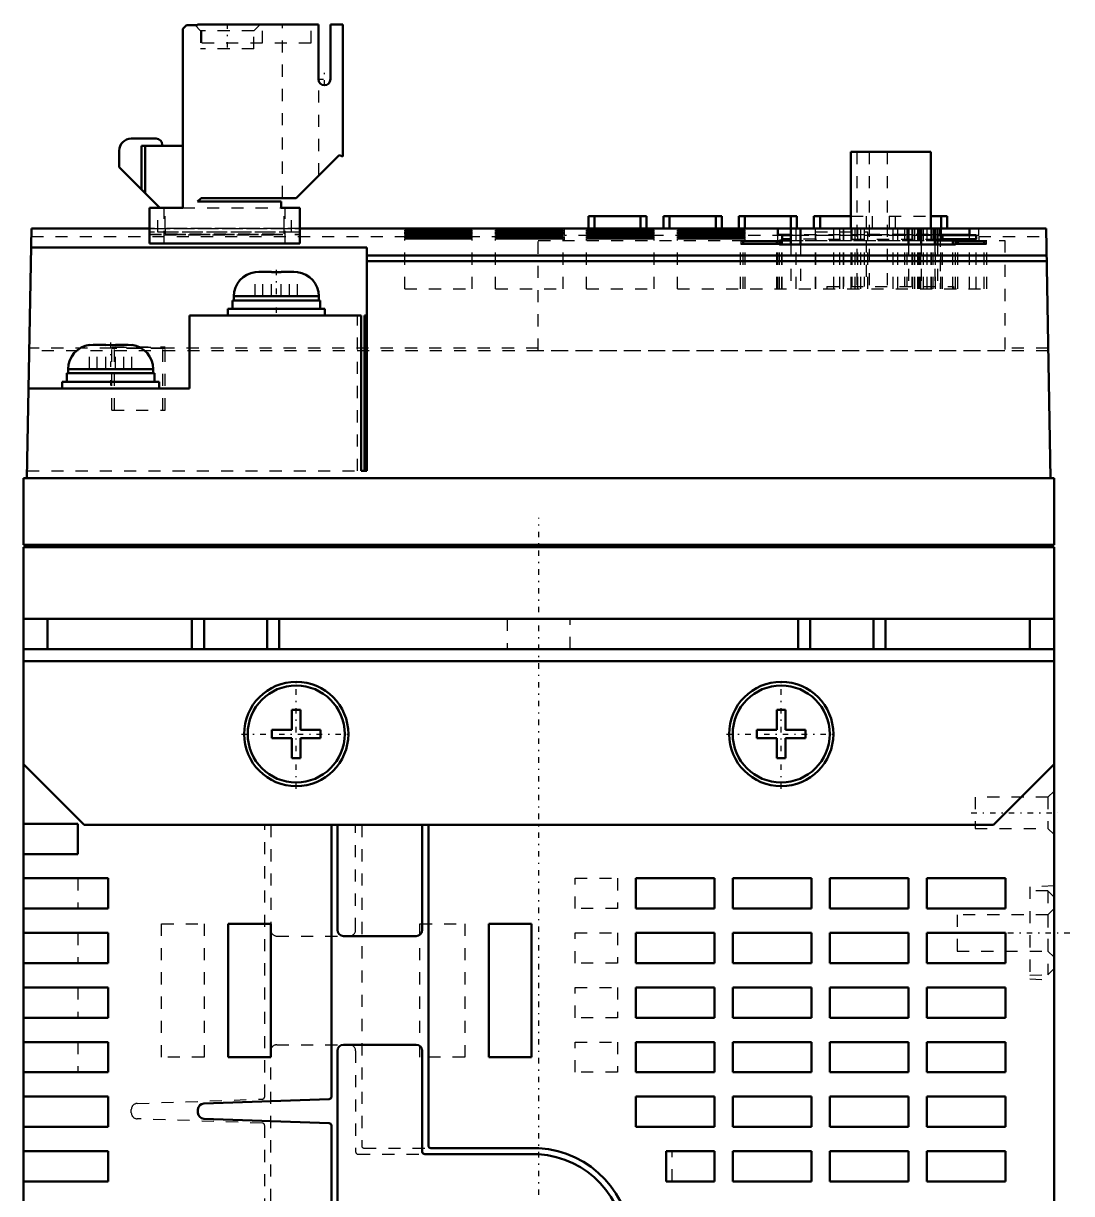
# Model space of a CAD drawing. Header units: millimetres. Extents: x 0 to 333, y 0 to 444.
# Drawn here: x 0 to 86.5, y 127.2 to 223.7 of the extents above; entities that cross this region are included whole.
import ezdxf

# ---------------------------------------------------------------- set-up
doc = ezdxf.new("R2010")
doc.units = ezdxf.units.MM
doc.linetypes.add('Center', pattern=[1.5, 0.45, -0.5, 0.05, -0.5])
doc.linetypes.add('Dashed', pattern=[2, 1, -1])
for name, color, linetype, lineweight in [('AM_4', 7, 'Continuous', 50), ('AM_6', 2, 'Continuous', 35), ('AM_7', 7, 'Center', 25), ('AM_9', 6, 'Dashed', 25)]:
    doc.layers.add(name, color=color, linetype=linetype, lineweight=lineweight)

# ---------------------------------------------------------------- blocks, each defined once
blk = doc.blocks.new('2_MEDLN83SF_5_in_MEDLN83SF_1100')
at = {"layer": 'AM_4'}
for p, q in [((13.15, 223.265), (13.45, 223.565)), ((13.15, 208.515), (13.15, 223.265)), ((13.45, 223.565), (14.35, 223.565)), ((14.35, 223.615), (24.325, 223.615)), ((14.35, 223.565), (14.35, 223.615)), ((24.325, 223.615), (24.325, 219.115)), ((25.325, 223.615), (26.35, 223.615)), ((25.325, 219.115), (25.325, 223.615)), ((26.35, 223.615), (26.35, 212.735)), ((10.95, 214.215), (8.9, 214.215)), ((13.15, 213.615), (9.75, 213.615)), ((9.75, 210.015), (9.75, 213.615)), ((10.05, 209.715), (10.05, 213.615)), ((11.45, 213.715), (11.45, 213.615)), ((7.9, 211.865), (7.9, 213.215)), ((26.05, 212.859), (22.506, 209.315)), ((26.35, 212.735), (26.05, 212.859)), ((68.25, 213.115), (68.25, 206.815)), ((68.25, 213.115), (74.85, 213.115)), ((74.85, 213.115), (74.85, 206.815)), ((7.9, 211.865), (11.25, 208.515)), ((10.4, 208.515), (13.15, 208.515)), ((10.4, 205.553), (10.4, 208.515)), ((14.65, 209.315), (14.35, 209.015)), ((14.35, 209.015), (21.25, 209.015)), ((22.506, 209.315), (14.65, 209.315)), ((21.25, 209.015), (21.25, 208.515)), ((21.25, 208.515), (22.8, 208.515)), ((22.8, 205.553), (22.8, 208.515)), ((46.6, 207.815), (46.6, 206.815)), ((46.6, 207.815), (51.4, 207.815)), ((47.1, 207.815), (47.1, 206.815)), ((50.9, 207.815), (50.9, 206.815)), ((51.4, 207.815), (51.4, 206.815)), ((52.8, 207.815), (57.6, 207.815)), ((52.8, 207.815), (52.8, 206.815)), ((53.3, 207.815), (53.3, 206.815)), ((57.1, 207.815), (57.1, 206.815)), ((57.6, 207.815), (57.6, 206.815)), ((59, 207.815), (63.8, 207.815)), ((59, 207.815), (59, 206.815)), ((59.5, 207.815), (59.5, 206.815)), ((63.3, 207.815), (63.3, 206.815)), ((63.8, 207.815), (63.8, 206.815)), ((65.2, 207.815), (68.25, 207.815)), ((65.2, 207.815), (65.2, 206.815)), ((65.7, 207.815), (65.7, 206.815)), ((74.85, 207.815), (76.2, 207.815)), ((75.7, 207.815), (75.7, 206.815)), ((76.2, 207.815), (76.2, 206.815)), ((0.296, 186.215), (0.656, 206.815)), ((10.4, 206.815), (0.656, 206.815)), ((22.8, 206.815), (84.344, 206.815)), ((31.45, 206.814), (37.02, 206.814)), ((37.02, 206.81), (31.45, 206.81)), ((31.45, 206.804), (37.02, 206.804)), ((37.02, 206.796), (31.45, 206.796)), ((31.45, 206.787), (37.02, 206.787)), ((37.02, 206.774), (31.45, 206.774)), ((31.45, 206.76), (37.02, 206.76)), ((37.02, 206.743), (31.45, 206.743)), ((31.45, 206.726), (37.02, 206.726)), ((37.02, 206.704), (31.45, 206.704)), ((31.45, 206.682), (37.02, 206.682)), ((37.02, 206.656), (31.45, 206.656)), ((31.45, 206.63), (37.02, 206.63)), ((37.02, 206.6), (31.45, 206.6)), ((31.45, 206.57), (37.02, 206.57)), ((37.02, 206.535), (31.45, 206.535)), ((38.95, 206.814), (44.52, 206.814)), ((44.52, 206.81), (38.95, 206.81)), ((38.95, 206.804), (44.52, 206.804)), ((44.52, 206.796), (38.95, 206.796)), ((38.95, 206.787), (44.52, 206.787)), ((44.52, 206.774), (38.95, 206.774)), ((38.95, 206.76), (44.52, 206.76)), ((44.52, 206.743), (38.95, 206.743)), ((38.95, 206.726), (44.52, 206.726)), ((44.52, 206.704), (38.95, 206.704)), ((38.95, 206.682), (44.52, 206.682)), ((44.52, 206.656), (38.95, 206.656)), ((38.95, 206.63), (44.52, 206.63)), ((44.52, 206.6), (38.95, 206.6)), ((38.95, 206.57), (44.52, 206.57)), ((44.52, 206.535), (38.95, 206.535)), ((46.45, 206.814), (52.02, 206.814)), ((52.02, 206.81), (46.45, 206.81)), ((46.45, 206.804), (52.02, 206.804)), ((52.02, 206.796), (46.45, 206.796)), ((46.45, 206.787), (52.02, 206.787)), ((52.02, 206.774), (46.45, 206.774)), ((46.45, 206.76), (52.02, 206.76)), ((52.02, 206.743), (46.45, 206.743)), ((46.45, 206.726), (52.02, 206.726)), ((52.02, 206.704), (46.45, 206.704)), ((46.45, 206.682), (52.02, 206.682)), ((52.02, 206.656), (46.45, 206.656)), ((46.45, 206.63), (52.02, 206.63)), ((52.02, 206.6), (46.45, 206.6)), ((46.45, 206.57), (52.02, 206.57)), ((52.02, 206.535), (46.45, 206.535)), ((53.95, 206.814), (59.52, 206.814)), ((59.52, 206.81), (53.95, 206.81)), ((53.95, 206.804), (59.52, 206.804)), ((59.52, 206.796), (53.95, 206.796)), ((53.95, 206.787), (59.52, 206.787)), ((59.52, 206.774), (53.95, 206.774)), ((53.95, 206.76), (59.52, 206.76)), ((59.52, 206.743), (53.95, 206.743)), ((53.95, 206.726), (59.52, 206.726)), ((59.52, 206.704), (53.95, 206.704)), ((53.95, 206.682), (59.52, 206.682)), ((59.52, 206.656), (53.95, 206.656)), ((53.95, 206.63), (59.52, 206.63)), ((59.52, 206.6), (53.95, 206.6)), ((53.95, 206.57), (59.52, 206.57)), ((59.52, 206.535), (53.95, 206.535)), ((62.216, 206.293), (62.216, 206.815)), ((62.216, 206.792), (63.3, 206.792)), ((63.3, 206.815), (63.3, 205.484)), ((64.1, 206.815), (64.1, 205.484)), ((73, 206.815), (73, 205.484)), ((74.054, 206.815), (74.054, 205.484)), ((75.165, 206.815), (75.165, 205.484)), ((75.4, 206.815), (75.4, 205.484)), ((75.6, 206.815), (75.6, 206.293)), ((75.667, 206.293), (75.667, 206.792)), ((75.667, 206.792), (78.016, 206.792)), ((78.016, 206.815), (78.016, 206.293)), ((84.344, 206.815), (84.704, 186.215)), ((22.8, 205.553), (10.4, 205.553)), ((31.45, 206.501), (37.02, 206.501)), ((37.02, 206.461), (31.45, 206.461)), ((31.45, 206.423), (37.02, 206.423)), ((37.02, 206.379), (31.45, 206.379)), ((31.45, 206.337), (37.02, 206.337)), ((37.02, 206.289), (31.45, 206.289)), ((31.45, 206.243), (37.02, 206.243)), ((37.02, 206.19), (31.45, 206.19)), ((31.45, 206.139), (37.02, 206.139)), ((37.02, 206.082), (31.45, 206.082)), ((31.45, 206.028), (37.02, 206.028)), ((37.02, 205.966), (31.45, 205.966)), ((38.95, 206.501), (44.52, 206.501)), ((44.52, 206.461), (38.95, 206.461)), ((38.95, 206.423), (44.52, 206.423)), ((44.52, 206.379), (38.95, 206.379)), ((38.95, 206.337), (44.52, 206.337)), ((44.52, 206.289), (38.95, 206.289)), ((38.95, 206.243), (44.52, 206.243)), ((44.52, 206.19), (38.95, 206.19)), ((38.95, 206.139), (44.52, 206.139)), ((44.52, 206.082), (38.95, 206.082)), ((38.95, 206.028), (44.52, 206.028)), ((44.52, 205.966), (38.95, 205.966)), ((46.45, 206.501), (52.02, 206.501)), ((52.02, 206.461), (46.45, 206.461)), ((46.45, 206.423), (52.02, 206.423)), ((52.02, 206.379), (46.45, 206.379)), ((46.45, 206.337), (52.02, 206.337)), ((52.02, 206.289), (46.45, 206.289)), ((46.45, 206.243), (52.02, 206.243)), ((52.02, 206.19), (46.45, 206.19)), ((46.45, 206.139), (52.02, 206.139)), ((52.02, 206.082), (46.45, 206.082)), ((46.45, 206.028), (52.02, 206.028)), ((52.02, 205.966), (46.45, 205.966)), ((53.95, 206.501), (59.52, 206.501)), ((59.52, 206.461), (53.95, 206.461)), ((53.95, 206.423), (59.52, 206.423)), ((59.52, 206.379), (53.95, 206.379)), ((53.95, 206.337), (59.52, 206.337)), ((59.52, 206.289), (53.95, 206.289)), ((53.95, 206.243), (59.52, 206.243)), ((59.52, 206.19), (53.95, 206.19)), ((53.95, 206.139), (59.52, 206.139)), ((59.52, 206.082), (53.95, 206.082)), ((53.95, 206.028), (59.52, 206.028)), ((59.52, 205.966), (53.95, 205.966)), ((59.35, 205.549), (59.35, 205.76)), ((59.35, 205.76), (62.15, 205.76)), ((62.15, 205.549), (59.35, 205.549)), ((62.15, 205.549), (62.15, 205.76)), ((63.3, 206.293), (62.216, 206.293)), ((62.35, 205.542), (62.35, 205.767)), ((62.55, 205.484), (62.55, 205.818)), ((62.55, 205.818), (63.3, 205.818)), ((62.57, 205.909), (62.57, 206.244)), ((62.57, 206.244), (63.3, 206.244)), ((63.3, 205.909), (62.57, 205.909)), ((78.016, 206.293), (75.4, 206.293)), ((75.4, 206.265), (75.795, 206.265)), ((75.795, 205.882), (75.4, 205.882)), ((75.4, 205.818), (76.663, 205.818)), ((75.6, 206.321), (75.667, 206.321)), ((75.795, 205.909), (75.795, 206.244)), ((75.795, 206.244), (78.57, 206.244)), ((78.57, 205.909), (75.795, 205.909)), ((76.663, 205.484), (76.663, 205.818)), ((76.863, 205.542), (76.863, 205.767)), ((77.063, 205.549), (77.063, 205.76)), ((77.063, 205.76), (79.25, 205.76)), ((79.25, 205.549), (77.063, 205.549)), ((78.57, 206.244), (78.57, 205.909)), ((79.25, 205.549), (79.25, 205.76)), ((0.628, 205.235), (28.323, 205.235)), ((28.323, 205.235), (28.323, 186.815)), ((84.383, 204.587), (28.323, 204.587)), ((76.663, 205.484), (62.55, 205.484)), ((84.392, 204.097), (28.323, 204.097)), ((19.11, 203.193), (19.414, 203.215)), ((20.46, 203.215), (19.414, 203.215)), ((22.306, 203.215), (21.26, 203.215)), ((22.306, 203.215), (22.61, 203.193)), ((17.24, 200.865), (17.24, 200.165)), ((24.48, 200.865), (17.24, 200.865)), ((17.36, 201.215), (17.36, 200.865)), ((24.36, 201.215), (17.36, 201.215)), ((24.36, 200.865), (24.36, 201.215)), ((24.48, 200.165), (24.48, 200.865)), ((16.86, 200.165), (16.86, 199.615)), ((24.86, 200.165), (16.86, 200.165)), ((24.86, 199.615), (24.86, 200.165)), ((13.71, 199.615), (27.861, 199.615)), ((13.71, 193.615), (13.71, 199.615)), ((27.861, 186.815), (27.861, 199.615)), ((28.123, 199.615), (28.323, 199.615)), ((28.123, 186.815), (28.123, 199.615)), ((5.446, 197.193), (5.75, 197.215)), ((6.796, 197.215), (5.75, 197.215)), ((8.642, 197.215), (7.596, 197.215)), ((8.642, 197.215), (8.946, 197.193)), ((3.696, 195.215), (3.696, 194.865)), ((10.696, 195.215), (3.696, 195.215)), ((10.696, 194.865), (10.696, 195.215)), ((3.196, 194.165), (3.196, 193.615)), ((11.196, 194.165), (3.196, 194.165)), ((3.576, 194.865), (3.576, 194.165)), ((10.816, 194.865), (3.576, 194.865)), ((10.816, 194.165), (10.816, 194.865)), ((11.196, 193.615), (11.196, 194.165)), ((0.425, 193.615), (13.71, 193.615)), ((27.861, 186.815), (28.323, 186.815)), ((0, 186.215), (0, 180.715)), ((85, 186.215), (0, 186.215)), ((85, 186.215), (85, 180.715)), ((85, 180.715), (0, 180.715)), ((0, 180.515), (0, 8.615)), ((85, 180.515), (0, 180.515)), ((1, 180.515), (1, 180.715)), ((84, 180.715), (84, 180.515)), ((85, 180.515), (85, 81.785)), ((0, 174.615), (85, 174.615)), ((2, 174.615), (2, 172.115)), ((13.9, 174.615), (13.9, 172.115)), ((14.9, 174.615), (14.9, 172.115)), ((20.1, 174.615), (20.1, 172.115)), ((21.1, 174.615), (21.1, 172.115)), ((63.9, 174.615), (63.9, 172.115)), ((64.9, 174.615), (64.9, 172.115)), ((70.1, 174.615), (70.1, 172.115)), ((71.1, 174.615), (71.1, 172.115)), ((83, 174.615), (83, 172.115)), ((85, 172.115), (0, 172.115)), ((85, 171.115), (0, 171.115)), ((22.15, 165.465), (22.15, 167.115)), ((22.15, 167.115), (22.85, 167.115)), ((22.85, 167.115), (22.85, 165.465)), ((62.15, 165.465), (62.15, 167.115)), ((62.15, 167.115), (62.85, 167.115)), ((62.85, 167.115), (62.85, 165.465)), ((20.5, 164.765), (20.5, 165.465)), ((20.5, 165.465), (22.15, 165.465)), ((22.85, 165.465), (24.5, 165.465)), ((24.5, 165.465), (24.5, 164.765)), ((60.5, 164.765), (60.5, 165.465)), ((60.5, 165.465), (62.15, 165.465)), ((62.85, 165.465), (64.5, 165.465)), ((64.5, 165.465), (64.5, 164.765)), ((22.15, 164.765), (20.5, 164.765)), ((22.15, 163.115), (22.15, 164.765)), ((24.5, 164.765), (22.85, 164.765)), ((22.85, 164.765), (22.85, 163.115)), ((62.15, 164.765), (60.5, 164.765)), ((62.15, 163.115), (62.15, 164.765)), ((64.5, 164.765), (62.85, 164.765)), ((62.85, 164.765), (62.85, 163.115)), ((22.85, 163.115), (22.15, 163.115)), ((62.85, 163.115), (62.15, 163.115)), ((0, 162.615), (5, 157.615)), ((80, 157.615), (85, 162.615)), ((0, 157.715), (4.5, 157.715)), ((4.5, 157.715), (4.5, 155.215)), ((80, 157.615), (5, 157.615)), ((25.4, 135.208), (25.4, 157.615)), ((25.9, 157.615), (25.9, 148.955)), ((32.9, 148.955), (32.9, 157.615)), ((33.4, 157.615), (33.4, 131.165)), ((4.5, 155.215), (0, 155.215)), ((0, 153.215), (7, 153.215)), ((7, 153.215), (7, 150.715)), ((50.5, 150.715), (50.5, 153.215)), ((50.5, 153.215), (57, 153.215)), ((57, 153.215), (57, 150.715)), ((58.5, 150.715), (58.5, 153.215)), ((58.5, 153.215), (65, 153.215)), ((65, 153.215), (65, 150.715)), ((66.5, 150.715), (66.5, 153.215)), ((66.5, 153.215), (73, 153.215)), ((73, 153.215), (73, 150.715)), ((74.5, 150.715), (74.5, 153.215)), ((74.5, 153.215), (81, 153.215)), ((81, 153.215), (81, 150.715)), ((7, 150.715), (0, 150.715)), ((57, 150.715), (50.5, 150.715)), ((65, 150.715), (58.5, 150.715)), ((73, 150.715), (66.5, 150.715)), ((81, 150.715), (74.5, 150.715)), ((0, 148.715), (7, 148.715)), ((7, 148.715), (7, 146.215)), ((16.9, 138.454), (16.9, 149.454)), ((16.9, 149.454), (20.4, 149.454)), ((20.4, 149.454), (20.4, 138.454)), ((38.4, 138.454), (38.4, 149.454)), ((38.4, 149.454), (41.9, 149.454)), ((41.9, 149.454), (41.9, 138.454)), ((50.5, 146.215), (50.5, 148.715)), ((50.5, 148.715), (57, 148.715)), ((57, 148.715), (57, 146.215)), ((58.5, 146.215), (58.5, 148.715)), ((58.5, 148.715), (65, 148.715)), ((65, 148.715), (65, 146.215)), ((66.5, 146.215), (66.5, 148.715)), ((66.5, 148.715), (73, 148.715)), ((73, 148.715), (73, 146.215)), ((74.5, 146.215), (74.5, 148.715)), ((74.5, 148.715), (81, 148.715)), ((81, 148.715), (81, 146.215)), ((26.4, 148.455), (32.4, 148.455)), ((7, 146.215), (0, 146.215)), ((57, 146.215), (50.5, 146.215)), ((65, 146.215), (58.5, 146.215)), ((73, 146.215), (66.5, 146.215)), ((81, 146.215), (74.5, 146.215)), ((0, 144.215), (7, 144.215)), ((7, 144.215), (7, 141.715)), ((50.5, 141.715), (50.5, 144.215)), ((50.5, 144.215), (57, 144.215)), ((57, 144.215), (57, 141.715)), ((58.5, 141.715), (58.5, 144.215)), ((58.5, 144.215), (65, 144.215)), ((65, 144.215), (65, 141.715)), ((66.5, 141.715), (66.5, 144.215)), ((66.5, 144.215), (73, 144.215)), ((73, 144.215), (73, 141.715)), ((74.5, 141.715), (74.5, 144.215)), ((74.5, 144.215), (81, 144.215)), ((81, 144.215), (81, 141.715)), ((7, 141.715), (0, 141.715)), ((57, 141.715), (50.5, 141.715)), ((65, 141.715), (58.5, 141.715)), ((73, 141.715), (66.5, 141.715)), ((81, 141.715), (74.5, 141.715)), ((0, 139.715), (7, 139.715)), ((7, 139.715), (7, 137.215)), ((25.9, 93.615), (25.9, 138.985)), ((26.4, 139.485), (32.4, 139.485)), ((32.9, 138.985), (32.9, 130.665)), ((50.5, 137.215), (50.5, 139.715)), ((50.5, 139.715), (57, 139.715)), ((57, 139.715), (57, 137.215)), ((58.5, 137.215), (58.5, 139.715)), ((58.5, 139.715), (65, 139.715)), ((65, 139.715), (65, 137.215)), ((66.5, 137.215), (66.5, 139.715)), ((66.5, 139.715), (73, 139.715)), ((73, 139.715), (73, 137.215)), ((74.5, 137.215), (74.5, 139.715)), ((74.5, 139.715), (81, 139.715)), ((81, 139.715), (81, 137.215)), ((20.4, 138.454), (16.9, 138.454)), ((41.9, 138.454), (38.4, 138.454)), ((7, 137.215), (0, 137.215)), ((57, 137.215), (50.5, 137.215)), ((65, 137.215), (58.5, 137.215)), ((73, 137.215), (66.5, 137.215)), ((81, 137.215), (74.5, 137.215)), ((0, 135.215), (7, 135.215)), ((7, 135.215), (7, 132.715)), ((50.5, 132.715), (50.5, 135.215)), ((50.5, 135.215), (57, 135.215)), ((57, 135.215), (57, 132.715)), ((58.5, 132.715), (58.5, 135.215)), ((58.5, 135.215), (65, 135.215)), ((65, 135.215), (65, 132.715)), ((66.5, 132.715), (66.5, 135.215)), ((66.5, 135.215), (73, 135.215)), ((73, 135.215), (73, 132.715)), ((74.5, 132.715), (74.5, 135.215)), ((74.5, 135.215), (81, 135.215)), ((81, 135.215), (81, 132.715)), ((14.4, 133.882), (14.4, 134.148)), ((14.883, 134.648), (25.207, 135.008)), ((25.207, 133.022), (14.883, 133.382)), ((7, 132.715), (0, 132.715)), ((25.4, 93.315), (25.4, 132.822)), ((57, 132.715), (50.5, 132.715)), ((65, 132.715), (58.5, 132.715)), ((73, 132.715), (66.5, 132.715)), ((81, 132.715), (74.5, 132.715)), ((0, 130.715), (7, 130.715)), ((7, 130.715), (7, 128.215)), ((33.1, 130.465), (42.485, 130.465)), ((33.6, 130.965), (42.5, 130.965)), ((53, 128.215), (53, 130.715)), ((53, 130.715), (57, 130.715)), ((57, 130.715), (57, 128.215)), ((58.5, 128.215), (58.5, 130.715)), ((58.5, 130.715), (65, 130.715)), ((65, 130.715), (65, 128.215)), ((66.5, 128.215), (66.5, 130.715)), ((66.5, 130.715), (73, 130.715)), ((73, 130.715), (73, 128.215)), ((74.5, 128.215), (74.5, 130.715)), ((74.5, 130.715), (81, 130.715)), ((81, 130.715), (81, 128.215)), ((7, 128.215), (0, 128.215)), ((57, 128.215), (53, 128.215)), ((65, 128.215), (58.5, 128.215)), ((73, 128.215), (66.5, 128.215)), ((81, 128.215), (74.5, 128.215))]:
    blk.add_line(p, q, dxfattribs=at)
for points in [[(59.15, 205.753), (59.161, 205.756), (59.194, 205.758), (59.244, 205.759), (59.306, 205.76), (59.35, 205.76)], [(59.35, 205.549), (59.284, 205.549), (59.225, 205.551), (59.18, 205.552), (59.155, 205.555), (59.15, 205.556)], [(62.35, 205.767), (62.339, 205.765), (62.306, 205.763), (62.256, 205.761), (62.194, 205.76), (62.15, 205.76)], [(62.15, 205.549), (62.216, 205.549), (62.275, 205.547), (62.32, 205.546), (62.345, 205.543), (62.35, 205.542)], [(62.35, 205.812), (62.361, 205.814), (62.394, 205.816), (62.444, 205.817), (62.506, 205.818), (62.55, 205.818)], [(76.663, 205.818), (76.729, 205.818), (76.788, 205.817), (76.833, 205.815), (76.858, 205.813), (76.863, 205.812)], [(77.063, 205.76), (76.997, 205.761), (76.938, 205.762), (76.893, 205.763), (76.868, 205.765), (76.863, 205.767)], [(76.863, 205.542), (76.874, 205.544), (76.907, 205.546), (76.957, 205.548), (77.019, 205.549), (77.063, 205.549)], [(79.25, 205.76), (79.316, 205.76), (79.375, 205.759), (79.42, 205.757), (79.445, 205.755), (79.45, 205.753)], [(79.45, 205.556), (79.439, 205.554), (79.406, 205.552), (79.356, 205.55), (79.294, 205.549), (79.25, 205.549)], [(62.55, 205.484), (62.484, 205.484), (62.425, 205.485), (62.38, 205.487), (62.355, 205.49), (62.35, 205.491)], [(76.863, 205.491), (76.852, 205.489), (76.819, 205.487), (76.769, 205.485), (76.707, 205.484), (76.663, 205.484)], [(20.46, 203.193), (20.86, 203.199), (21.26, 203.193)], [(6.796, 197.193), (7.196, 197.199), (7.596, 197.193)]]:
    blk.add_lwpolyline(points, dxfattribs=at)
for centre, radius in [((22.5, 165.115), 4.3), ((22.5, 165.115), 4), ((62.5, 165.115), 4.3), ((62.5, 165.115), 4)]:
    blk.add_circle(centre, radius, dxfattribs=at)
for centre, radius, start, end in [((24.825, 219.115), 0.5, 180, 0), ((8.9, 213.215), 1, 90, 180), ((10.95, 213.715), 0.5, 0, 90), ((19.36, 201.215), 2, 97.16341, 180), ((22.36, 201.215), 2, 0, 82.81689), ((5.696, 195.215), 2, 97.16341, 180), ((8.696, 195.215), 2, 0, 82.81689), ((26.4, 148.955), 0.5, 180, 270), ((32.4, 148.955), 0.5, 270, 0), ((26.4, 138.985), 0.5, 90, 180), ((32.4, 138.985), 0.5, 0, 90), ((25.2, 135.208), 0.2, 272, 0), ((14.9, 134.148), 0.5, 92, 180), ((14.9, 133.882), 0.5, 180, 268), ((25.2, 132.822), 0.2, 0, 88), ((33.1, 130.665), 0.2, 180, 270), ((33.6, 131.165), 0.2, 180, 270), ((42.006, 122.83), 7.65, 273.58859, 86.41141), ((42.006, 122.83), 8.15, 273.47673, 86.52327)]:
    blk.add_arc(centre, radius, start, end, dxfattribs=at)
at = {"layer": 'AM_7'}
for p, q in [((16.818, 223.715), (16.818, 221.515)), ((24.3, 219.115), (25.35, 219.115)), ((24.825, 218.59), (24.825, 219.64)), ((20.86, 203.395), (20.86, 199.435)), ((7.196, 197.395), (7.196, 193.435)), ((42.5, 0), (42.5, 182.93)), ((22.5, 160.6), (22.5, 169.63)), ((62.5, 160.6), (62.5, 169.63)), ((17.985, 165.115), (27.015, 165.115)), ((57.985, 165.115), (67.015, 165.115)), ((78.175, 158.615), (85.325, 158.615)), ((76.55, 148.715), (86.45, 148.715))]:
    blk.add_line(p, q, dxfattribs=at)
at = {"layer": 'AM_9'}
for p, q in [((14.168, 223.565), (14.618, 223.115)), ((14.618, 223.115), (14.618, 221.615)), ((19.018, 223.115), (14.618, 223.115)), ((14.725, 222.115), (14.725, 223.615)), ((19.018, 223.115), (19.518, 223.615)), ((19.018, 221.615), (19.018, 223.115)), ((19.725, 222.115), (19.725, 223.615)), ((21.375, 209.315), (21.375, 223.615)), ((23.725, 222.115), (23.725, 223.615)), ((14.725, 222.115), (23.725, 222.115)), ((19.018, 221.615), (14.618, 221.615)), ((24.375, 211.184), (24.375, 218.897)), ((68.75, 213.115), (68.75, 201.815)), ((69.75, 213.115), (69.75, 201.815)), ((71.25, 213.115), (71.25, 201.815)), ((11.1, 206.5), (11.1, 208.515)), ((11.6, 205.596), (11.6, 208.515)), ((11.7, 206.815), (11.7, 208.515)), ((13.15, 208.515), (21.25, 208.515)), ((21.5, 206.815), (21.5, 208.515)), ((21.6, 205.596), (21.6, 208.515)), ((22.1, 206.5), (22.1, 208.515)), ((68.25, 207.815), (70, 207.815)), ((69.5, 207.815), (69.5, 202.015)), ((70, 207.815), (70, 206.815)), ((71.4, 207.815), (74.85, 207.815)), ((71.4, 207.815), (71.4, 206.815)), ((71.9, 207.815), (71.9, 206.815)), ((22.8, 206.815), (10.4, 206.815)), ((22.8, 206.815), (10.4, 206.815)), ((10.4, 206.814), (22.8, 206.814)), ((11.1, 206.813), (22.1, 206.813)), ((11.7, 206.813), (11.7, 206.362)), ((21.5, 206.813), (11.7, 206.813)), ((21.5, 206.362), (21.5, 206.813)), ((31.45, 206.814), (31.45, 206.815)), ((31.45, 206.814), (37.02, 206.814)), ((37.02, 206.812), (31.45, 206.812)), ((31.45, 206.804), (31.45, 206.81)), ((31.45, 206.806), (37.02, 206.806)), ((37.02, 206.8), (31.45, 206.8)), ((31.45, 206.787), (31.45, 206.796)), ((31.45, 206.79), (37.02, 206.79)), ((37.02, 206.779), (31.45, 206.779)), ((31.45, 206.76), (31.45, 206.774)), ((31.45, 206.765), (37.02, 206.765)), ((37.02, 206.75), (31.45, 206.75)), ((31.45, 206.726), (31.45, 206.743)), ((31.45, 206.731), (37.02, 206.731)), ((37.02, 206.712), (31.45, 206.712)), ((31.45, 206.682), (31.45, 206.704)), ((31.45, 206.689), (37.02, 206.689)), ((37.02, 206.666), (31.45, 206.666)), ((31.45, 206.63), (31.45, 206.656)), ((31.45, 206.638), (37.02, 206.638)), ((37.02, 206.611), (31.45, 206.611)), ((31.45, 206.57), (31.45, 206.6)), ((31.45, 206.579), (37.02, 206.579)), ((37.02, 206.548), (31.45, 206.548)), ((31.45, 206.501), (31.45, 206.535)), ((31.45, 206.511), (37.02, 206.511)), ((37.02, 206.814), (37.02, 206.815)), ((37.02, 206.804), (37.02, 206.81)), ((37.02, 206.787), (37.02, 206.796)), ((37.02, 206.76), (37.02, 206.774)), ((37.02, 206.726), (37.02, 206.743)), ((37.02, 206.682), (37.02, 206.704)), ((37.02, 206.63), (37.02, 206.656)), ((37.02, 206.57), (37.02, 206.6)), ((37.02, 206.501), (37.02, 206.535)), ((38.95, 206.814), (38.95, 206.815)), ((38.95, 206.814), (44.52, 206.814)), ((44.52, 206.812), (38.95, 206.812)), ((38.95, 206.804), (38.95, 206.81)), ((38.95, 206.806), (44.52, 206.806)), ((44.52, 206.8), (38.95, 206.8)), ((38.95, 206.787), (38.95, 206.796)), ((38.95, 206.79), (44.52, 206.79)), ((44.52, 206.779), (38.95, 206.779)), ((38.95, 206.76), (38.95, 206.774)), ((38.95, 206.765), (44.52, 206.765)), ((44.52, 206.75), (38.95, 206.75)), ((38.95, 206.726), (38.95, 206.743)), ((38.95, 206.731), (44.52, 206.731)), ((44.52, 206.712), (38.95, 206.712)), ((38.95, 206.682), (38.95, 206.704)), ((38.95, 206.689), (44.52, 206.689)), ((44.52, 206.666), (38.95, 206.666)), ((38.95, 206.63), (38.95, 206.656)), ((38.95, 206.638), (44.52, 206.638)), ((44.52, 206.611), (38.95, 206.611)), ((38.95, 206.57), (38.95, 206.6)), ((38.95, 206.579), (44.52, 206.579)), ((44.52, 206.548), (38.95, 206.548)), ((38.95, 206.501), (38.95, 206.535)), ((38.95, 206.511), (44.52, 206.511)), ((44.52, 206.814), (44.52, 206.815)), ((44.52, 206.804), (44.52, 206.81)), ((44.52, 206.787), (44.52, 206.796)), ((44.52, 206.76), (44.52, 206.774)), ((44.52, 206.726), (44.52, 206.743)), ((44.52, 206.682), (44.52, 206.704)), ((44.52, 206.63), (44.52, 206.656)), ((44.52, 206.57), (44.52, 206.6)), ((44.52, 206.501), (44.52, 206.535)), ((44.615, 206.215), (44.615, 206.815)), ((46.45, 206.814), (46.45, 206.815)), ((46.45, 206.814), (52.02, 206.814)), ((52.02, 206.812), (46.45, 206.812)), ((46.45, 206.804), (46.45, 206.81)), ((46.45, 206.806), (52.02, 206.806)), ((52.02, 206.8), (46.45, 206.8)), ((46.45, 206.787), (46.45, 206.796)), ((46.45, 206.79), (52.02, 206.79)), ((52.02, 206.779), (46.45, 206.779)), ((46.45, 206.76), (46.45, 206.774)), ((46.45, 206.765), (52.02, 206.765)), ((52.02, 206.75), (46.45, 206.75)), ((46.45, 206.726), (46.45, 206.743)), ((46.45, 206.731), (52.02, 206.731)), ((52.02, 206.712), (46.45, 206.712)), ((46.45, 206.682), (46.45, 206.704)), ((46.45, 206.689), (52.02, 206.689)), ((52.02, 206.666), (46.45, 206.666)), ((46.45, 206.63), (46.45, 206.656)), ((46.45, 206.638), (52.02, 206.638)), ((52.02, 206.611), (46.45, 206.611)), ((46.45, 206.57), (46.45, 206.6)), ((46.45, 206.579), (52.02, 206.579)), ((52.02, 206.548), (46.45, 206.548)), ((46.45, 206.501), (46.45, 206.535)), ((46.45, 206.511), (52.02, 206.511)), ((52.02, 206.814), (52.02, 206.815)), ((52.02, 206.804), (52.02, 206.81)), ((52.02, 206.787), (52.02, 206.796)), ((52.02, 206.76), (52.02, 206.774)), ((52.02, 206.726), (52.02, 206.743)), ((52.02, 206.682), (52.02, 206.704)), ((52.02, 206.63), (52.02, 206.656)), ((52.02, 206.57), (52.02, 206.6)), ((52.02, 206.501), (52.02, 206.535)), ((53.95, 206.814), (53.95, 206.815)), ((53.95, 206.814), (59.52, 206.814)), ((59.52, 206.812), (53.95, 206.812)), ((53.95, 206.804), (53.95, 206.81)), ((53.95, 206.806), (59.52, 206.806)), ((59.52, 206.8), (53.95, 206.8)), ((53.95, 206.787), (53.95, 206.796)), ((53.95, 206.79), (59.52, 206.79)), ((59.52, 206.779), (53.95, 206.779)), ((53.95, 206.76), (53.95, 206.774)), ((53.95, 206.765), (59.52, 206.765)), ((59.52, 206.75), (53.95, 206.75)), ((53.95, 206.726), (53.95, 206.743)), ((53.95, 206.731), (59.52, 206.731)), ((59.52, 206.712), (53.95, 206.712)), ((53.95, 206.682), (53.95, 206.704)), ((53.95, 206.689), (59.52, 206.689)), ((59.52, 206.666), (53.95, 206.666)), ((53.95, 206.63), (53.95, 206.656)), ((53.95, 206.638), (59.52, 206.638)), ((59.52, 206.611), (53.95, 206.611)), ((53.95, 206.57), (53.95, 206.6)), ((53.95, 206.579), (59.52, 206.579)), ((59.52, 206.548), (53.95, 206.548)), ((53.95, 206.501), (53.95, 206.535)), ((53.95, 206.511), (59.52, 206.511)), ((59.52, 206.814), (59.52, 206.815)), ((59.52, 206.804), (59.52, 206.81)), ((59.52, 206.787), (59.52, 206.796)), ((59.52, 206.76), (59.52, 206.774)), ((59.52, 206.726), (59.52, 206.743)), ((59.52, 206.682), (59.52, 206.704)), ((59.52, 206.63), (59.52, 206.656)), ((59.52, 206.57), (59.52, 206.6)), ((59.52, 206.501), (59.52, 206.535)), ((63.3, 206.792), (65.316, 206.792)), ((63.7, 206.815), (63.7, 201.815)), ((65.316, 201.815), (65.316, 206.792)), ((65.316, 206.53), (69.638, 206.53)), ((66.8, 206.815), (66.8, 201.815)), ((67.3, 206.815), (67.3, 201.815)), ((67.6, 206.815), (67.6, 201.815)), ((67.65, 206.815), (67.65, 202.015)), ((68.25, 206.815), (68.25, 201.815)), ((68.338, 206.815), (68.338, 202.015)), ((68.574, 206.815), (68.574, 201.815)), ((68.8, 206.815), (68.8, 201.815)), ((69.05, 206.815), (69.05, 201.815)), ((69.345, 206.815), (69.345, 202.015)), ((69.638, 201.815), (69.638, 206.53)), ((71.7, 206.815), (71.7, 201.815)), ((72.1, 206.815), (72.1, 201.815)), ((72.669, 206.815), (72.669, 202.015)), ((72.86, 206.815), (72.86, 202.015)), ((73.262, 206.815), (73.262, 202.015)), ((73.32, 206.815), (73.32, 201.815)), ((73.485, 206.815), (73.485, 201.815)), ((73.5, 206.815), (73.5, 201.815)), ((73.753, 206.815), (73.753, 201.815)), ((73.835, 206.815), (73.835, 201.815)), ((73.9, 206.815), (73.9, 201.815)), ((73.95, 206.815), (73.95, 202.015)), ((74, 206.815), (74, 201.815)), ((74.2, 206.815), (74.2, 201.815)), ((74.5, 206.815), (74.5, 201.815)), ((74.85, 206.815), (74.85, 201.815)), ((74.864, 206.815), (74.864, 201.815)), ((75, 206.815), (75, 201.815)), ((75.2, 206.815), (75.2, 201.815)), ((78.787, 206.215), (78.787, 206.815)), ((0.644, 206.143), (44.615, 206.143)), ((22.8, 206.487), (10.4, 206.487)), ((10.4, 206.333), (22.8, 206.333)), ((10.4, 206.311), (22.8, 206.311)), ((22.1, 206.5), (11.1, 206.5)), ((11.6, 206.283), (21.6, 206.283)), ((21.6, 205.596), (11.6, 205.596)), ((11.7, 206.362), (21.5, 206.362)), ((37.02, 206.476), (31.45, 206.476)), ((31.45, 206.423), (31.45, 206.461)), ((31.45, 206.435), (37.02, 206.435)), ((37.02, 206.396), (31.45, 206.396)), ((31.45, 206.337), (31.45, 206.379)), ((31.45, 206.35), (37.02, 206.35)), ((31.45, 206.243), (31.45, 206.289)), ((31.45, 206.139), (31.45, 206.19)), ((31.45, 206.028), (31.45, 206.082)), ((31.45, 201.815), (31.45, 205.966)), ((37.02, 206.423), (37.02, 206.461)), ((37.02, 206.337), (37.02, 206.379)), ((37.02, 206.243), (37.02, 206.289)), ((37.02, 206.139), (37.02, 206.19)), ((37.02, 206.028), (37.02, 206.082)), ((37.02, 201.815), (37.02, 205.966)), ((44.52, 206.476), (38.95, 206.476)), ((38.95, 206.423), (38.95, 206.461)), ((38.95, 206.435), (44.52, 206.435)), ((44.52, 206.396), (38.95, 206.396)), ((38.95, 206.337), (38.95, 206.379)), ((38.95, 206.35), (44.52, 206.35)), ((38.95, 206.243), (38.95, 206.289)), ((38.95, 206.139), (38.95, 206.19)), ((38.95, 206.028), (38.95, 206.082)), ((38.95, 201.815), (38.95, 205.966)), ((42.463, 196.725), (42.463, 205.815)), ((42.463, 205.815), (80.935, 205.815)), ((44.52, 206.423), (44.52, 206.461)), ((44.52, 206.337), (44.52, 206.379)), ((44.52, 206.243), (44.52, 206.289)), ((44.52, 206.139), (44.52, 206.19)), ((44.52, 206.028), (44.52, 206.082)), ((44.52, 201.815), (44.52, 205.966)), ((78.787, 206.215), (44.615, 206.215)), ((44.615, 205.815), (44.615, 206.143)), ((46.45, 206.423), (46.45, 206.461)), ((46.45, 206.337), (46.45, 206.379)), ((46.45, 206.243), (46.45, 206.289)), ((46.45, 206.139), (46.45, 206.19)), ((46.45, 206.028), (46.45, 206.082)), ((46.45, 201.815), (46.45, 205.966)), ((52.02, 206.423), (52.02, 206.461)), ((52.02, 206.337), (52.02, 206.379)), ((52.02, 206.243), (52.02, 206.289)), ((52.02, 206.139), (52.02, 206.19)), ((52.02, 206.028), (52.02, 206.082)), ((52.02, 201.815), (52.02, 205.966)), ((53.95, 206.423), (53.95, 206.461)), ((53.95, 206.337), (53.95, 206.379)), ((53.95, 206.243), (53.95, 206.289)), ((53.95, 206.139), (53.95, 206.19)), ((53.95, 206.028), (53.95, 206.082)), ((53.95, 201.815), (53.95, 205.966)), ((59.15, 201.815), (59.15, 205.556)), ((59.35, 201.815), (59.35, 205.549)), ((59.52, 206.423), (59.52, 206.461)), ((59.52, 206.337), (59.52, 206.379)), ((59.52, 206.243), (59.52, 206.289)), ((59.52, 206.139), (59.52, 206.19)), ((59.52, 206.028), (59.52, 206.082)), ((59.52, 201.815), (59.52, 205.966)), ((62.15, 201.815), (62.15, 205.549)), ((62.216, 201.815), (62.216, 206.293)), ((62.57, 201.815), (62.57, 205.909)), ((75.4, 206.293), (63.3, 206.293)), ((63.3, 206.244), (65.345, 206.244)), ((65.345, 205.909), (63.3, 205.909)), ((63.3, 205.818), (75.4, 205.818)), ((65.345, 206.265), (75.4, 206.265)), ((65.345, 205.909), (65.345, 206.244)), ((65.345, 201.815), (65.345, 205.882)), ((75.4, 205.882), (65.345, 205.882)), ((69.638, 206.321), (75.6, 206.321)), ((75.6, 206.293), (75.6, 201.815)), ((75.667, 201.815), (75.667, 206.293)), ((75.795, 201.815), (75.795, 205.882)), ((77.063, 201.815), (77.063, 205.549)), ((78.016, 201.815), (78.016, 206.293)), ((78.57, 201.815), (78.57, 205.909)), ((78.787, 206.143), (78.787, 205.815)), ((78.787, 206.143), (84.356, 206.143)), ((79.25, 201.815), (79.25, 205.549)), ((79.45, 201.815), (79.45, 205.556)), ((80.935, 205.815), (80.935, 196.725)), ((62.35, 201.815), (62.35, 205.491)), ((62.55, 201.815), (62.55, 205.484)), ((63.3, 205.484), (63.3, 201.815)), ((64.1, 205.484), (64.1, 201.815)), ((73, 205.484), (73, 201.815)), ((74.054, 205.484), (74.054, 201.815)), ((75.165, 205.484), (75.165, 201.815)), ((75.4, 205.484), (75.4, 201.815)), ((76.663, 201.815), (76.663, 205.484)), ((76.863, 201.815), (76.863, 205.491)), ((19.11, 201.215), (19.11, 203.193)), ((19.76, 201.215), (19.76, 203.215)), ((20.46, 201.215), (20.46, 203.193)), ((21.26, 201.215), (21.26, 203.193)), ((21.96, 201.215), (21.96, 203.215)), ((22.61, 201.215), (22.61, 203.193)), ((31.45, 201.815), (37.02, 201.815)), ((38.95, 201.815), (44.52, 201.815)), ((46.45, 201.815), (52.02, 201.815)), ((53.95, 201.815), (79.45, 201.815)), ((66.25, 202.015), (76.7, 202.015)), ((66.25, 202.015), (66.25, 201.815)), ((76.7, 202.015), (76.7, 201.815)), ((27.561, 186.815), (27.561, 199.615)), ((7.3, 196.937), (0.483, 196.937)), ((5.446, 195.215), (5.446, 197.193)), ((6.096, 195.215), (6.096, 197.215)), ((6.796, 195.215), (6.796, 197.193)), ((7.3, 197.044), (11.7, 197.044)), ((7.3, 191.815), (7.3, 197.044)), ((11.7, 196.913), (7.3, 196.913)), ((7.5, 191.815), (7.5, 197.016)), ((7.5, 197.016), (11.5, 197.016)), ((11.5, 196.937), (7.5, 196.937)), ((11.5, 196.916), (7.5, 196.916)), ((7.596, 195.215), (7.596, 197.193)), ((8.296, 195.215), (8.296, 197.215)), ((8.946, 195.215), (8.946, 197.193)), ((11.5, 191.815), (11.5, 197.016)), ((11.7, 191.815), (11.7, 197.044)), ((42.463, 196.937), (11.7, 196.937)), ((84.517, 196.937), (80.935, 196.937)), ((84.521, 196.721), (0.479, 196.721)), ((80.935, 196.725), (42.463, 196.725)), ((7.3, 191.815), (11.7, 191.815)), ((0.306, 186.815), (27.861, 186.815)), ((39.9, 174.615), (39.9, 172.115)), ((45.1, 172.115), (45.1, 174.615)), ((85, 160.415), (84.5, 159.915)), ((84.5, 159.915), (78.5, 159.915)), ((78.5, 159.915), (78.5, 157.315)), ((84.5, 159.915), (84.5, 157.315)), ((19.9, 135.208), (19.9, 157.615)), ((20.4, 157.615), (20.4, 149.454)), ((27.4, 148.955), (27.4, 157.615)), ((27.9, 157.615), (27.9, 131.165)), ((78.5, 157.315), (84.5, 157.315)), ((84.5, 157.315), (85, 156.815)), ((4.5, 153.215), (4.5, 150.715)), ((45.5, 150.715), (45.5, 153.215)), ((45.5, 153.215), (49, 153.215)), ((49, 153.215), (49, 150.715)), ((85, 152.585), (83, 152.515)), ((83, 152.515), (83, 144.915)), ((84.5, 152.172), (83, 152.198)), ((85, 151.654), (84.5, 152.172)), ((84.5, 152.172), (84.5, 145.258)), ((49, 150.715), (45.5, 150.715)), ((85, 150.715), (84.5, 150.215)), ((84.5, 150.215), (77, 150.215)), ((77, 150.215), (77, 147.215)), ((84.5, 150.215), (84.5, 147.215)), ((4.5, 148.715), (4.5, 146.215)), ((11.4, 138.465), (11.4, 149.465)), ((11.4, 149.465), (14.9, 149.465)), ((14.9, 149.465), (14.9, 138.465)), ((32.7, 138.465), (32.7, 149.465)), ((32.7, 149.465), (36.4, 149.465)), ((36.4, 149.465), (36.4, 138.465)), ((45.5, 146.215), (45.5, 148.715)), ((45.5, 148.715), (49, 148.715)), ((49, 148.715), (49, 146.215)), ((20.9, 148.455), (26.4, 148.455)), ((77, 147.215), (84.5, 147.215)), ((84.5, 147.215), (85, 146.715)), ((49, 146.215), (45.5, 146.215)), ((84.5, 145.258), (85, 145.776)), ((83, 145.232), (84.5, 145.258)), ((83, 144.915), (85, 144.845)), ((4.5, 144.215), (4.5, 141.715)), ((45.5, 141.715), (45.5, 144.215)), ((45.5, 144.215), (49, 144.215)), ((49, 144.215), (49, 141.715)), ((49, 141.715), (45.5, 141.715)), ((4.5, 139.715), (4.5, 137.215)), ((20.9, 139.485), (26.4, 139.485)), ((27.4, 138.985), (27.4, 130.665)), ((45.5, 139.715), (49, 139.715)), ((45.5, 137.215), (45.5, 139.715)), ((49, 139.715), (49, 137.215)), ((14.9, 138.465), (11.4, 138.465)), ((20.4, 76.615), (20.4, 138.454)), ((36.4, 138.465), (32.7, 138.465)), ((49, 137.215), (45.5, 137.215)), ((8.9, 133.882), (8.9, 134.148)), ((9.383, 134.648), (19.707, 135.008)), ((19.707, 133.022), (9.383, 133.382)), ((19.9, 75.815), (19.9, 132.822)), ((27.6, 130.465), (33.1, 130.465)), ((28.1, 130.965), (33.6, 130.965)), ((53.506, 128.221), (53.506, 130.709)), ((53.506, 130.709), (56.994, 130.709)), ((56.994, 130.709), (56.994, 128.221)), ((56.994, 128.221), (53.506, 128.221))]:
    blk.add_line(p, q, dxfattribs=at)
for centre, radius, start, end in [((20.9, 148.955), 0.5, 180, 270), ((26.9, 148.955), 0.5, 270, 0), ((20.9, 138.985), 0.5, 90, 180), ((26.9, 138.985), 0.5, 0, 90), ((19.7, 135.208), 0.2, 272, 0), ((9.4, 134.148), 0.5, 92, 180), ((9.4, 133.882), 0.5, 180, 268), ((19.7, 132.822), 0.2, 0, 88), ((27.6, 130.665), 0.2, 180, 270), ((28.1, 131.165), 0.2, 180, 270)]:
    blk.add_arc(centre, radius, start, end, dxfattribs=at)
at = {"layer": 'AM_6', "flags": 8}
for tag, p in [('NN', (91.45, 223.715)), ('NT', (91.45, 223.215)), ('NB', (91.45, 222.715)), ('NBSYN', (91.45, 222.215)), ('LINA', (91.45, 221.715)), ('CNSORDERNO', (91.45, 221.215)), ('F', (91.45, 220.715)), ('MC', (91.45, 220.215)), ('PSV', (91.45, 219.715)), ('COMPANY', (91.45, 218.715)), ('ES', (91.45, 219.215))]:
    blk.add_attdef(tag, p, '', height=0.5, dxfattribs=at)
blk = doc.blocks.new('1_MEDLN83SF_1100')
blk.add_blockref('2_MEDLN83SF_5_in_MEDLN83SF_1100', (0, 0))
at = {"layer": 'AM_6', "flags": 8}
for tag, p in [('NN', (337.5365, 444.0865)), ('NT', (337.5365, 443.5865)), ('NB', (337.5365, 443.0865)), ('NBSYN', (337.5365, 442.5865)), ('CNSORDERNO', (337.5365, 441.5865)), ('LINA', (337.5365, 442.0865)), ('F', (337.5365, 441.0865)), ('MC', (337.5365, 440.5865)), ('PSV', (337.5365, 440.0865)), ('ES', (337.5365, 439.5865)), ('COMPANY', (337.5365, 439.0865))]:
    blk.add_attdef(tag, p, '', height=0.5, dxfattribs=at)

msp = doc.modelspace()

# ---------------------------------------------------------------- block references
msp.add_blockref('1_MEDLN83SF_1100', (0, 0))

doc.saveas('drawing.dxf')
